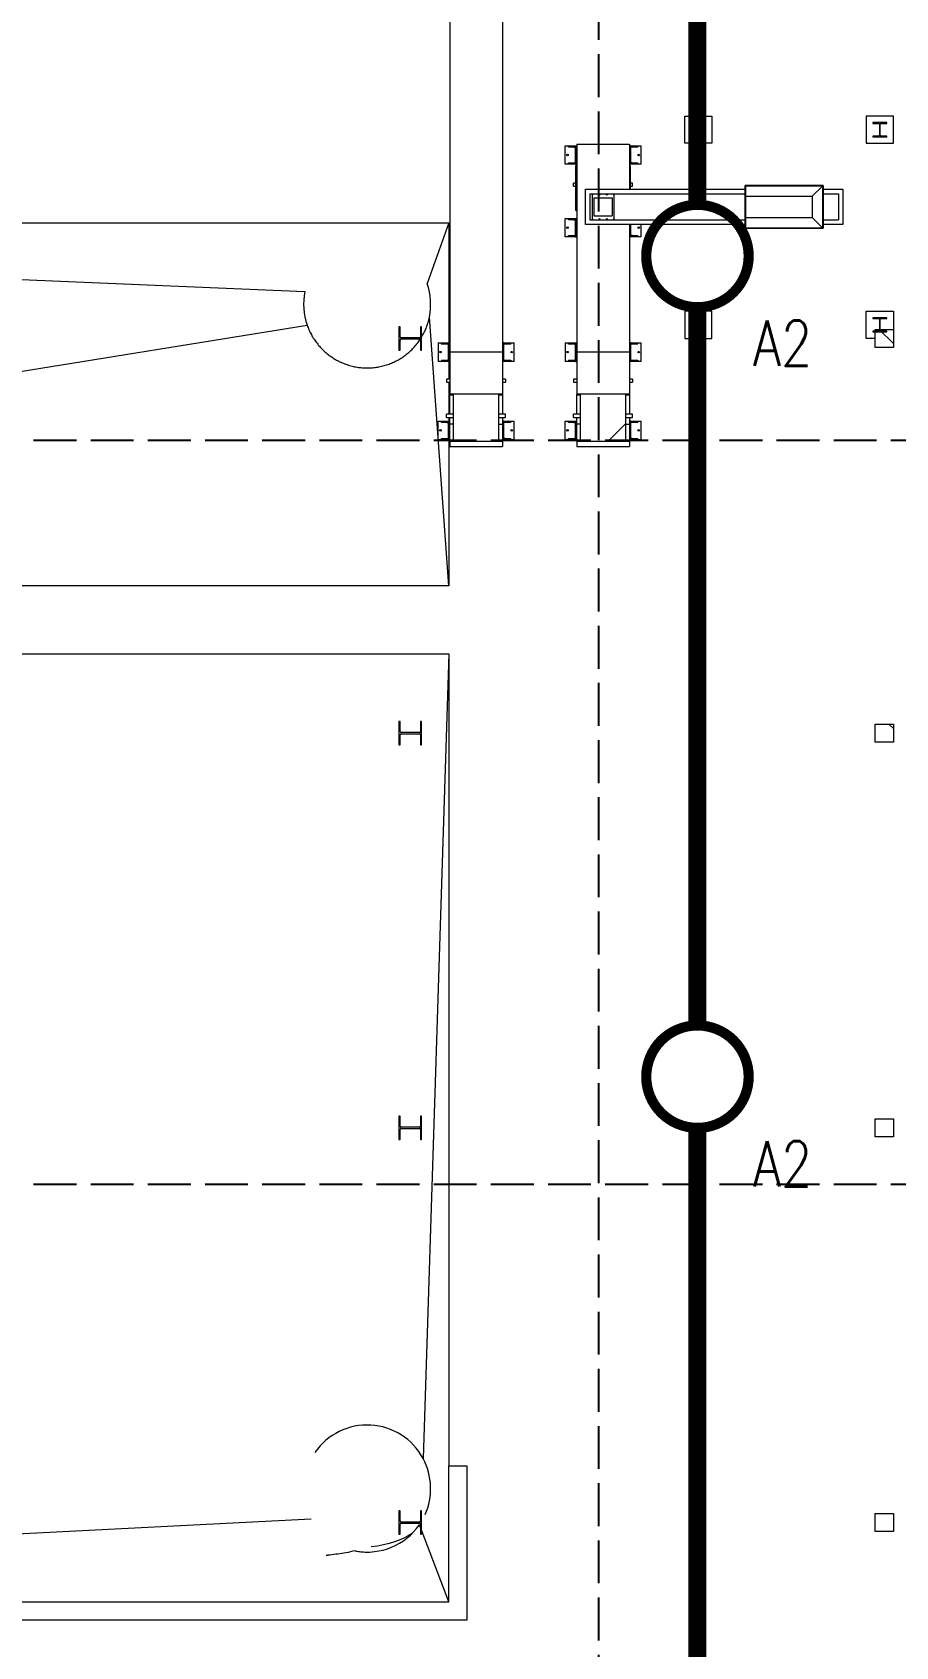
# Model space of a CAD drawing. Header units: millimetres. Extents: x 91119 to 433967, y 16708 to 144224.
# Drawn here: x 324011 to 333527, y 82001 to 99793 of the extents above; entities that cross this region are included whole.
import ezdxf

# ---------------------------------------------------------------- set-up
doc = ezdxf.new("R2010")
doc.units = ezdxf.units.MM
doc.header["$LTSCALE"] = 100
doc.linetypes.add('121217 IES and EMR$0$XKITLINE03', pattern=[6.299213, 4.724409, -1.574803])
doc.linetypes.add('DASHED', pattern=[19.05, 12.7, -6.35])
for name, color, linetype in [('121217 IES and EMR$0$grid', 8, 'Continuous'), ('121217 IES and EMR$0$Xref', 8, 'Continuous'), ('Lighting', 5, 'Continuous')]:
    doc.layers.add(name, color=color, linetype=linetype)
doc.styles.add('ROMANS', font='romans.shx', dxfattribs={"width": 0.8, "height": 2.5})

msp = doc.modelspace()

# ---------------------------------------------------------------- linework, layer by layer
at = {"layer": '121217 IES and EMR$0$grid', "linetype": '121217 IES and EMR$0$XKITLINE03'}
for p, q in [((330252, 138606), (330252, 24226)), ((409538, 95294), (255652, 95294)), ((409538, 87094), (255652, 87094))]:
    msp.add_line(p, q, dxfattribs=at)
at = {"layer": '121217 IES and EMR$0$Xref', "linetype": 'Continuous', "lineweight": 20}
for p, q in [((328612, 102060), (328612, 96272)), ((329192, 101175), (329192, 96272)), ((331202, 98869), (331502, 98869)), ((331202, 98569), (331202, 98869)), ((331276, 98797), (331276, 98788)), ((331429, 98797), (331276, 98797)), ((331276, 98788), (331342, 98788)), ((331349, 98780), (331349, 98657)), ((331356, 98657), (331356, 98780)), ((331363, 98788), (331429, 98788)), ((331429, 98788), (331429, 98797)), ((331502, 98869), (331502, 98569)), ((333202, 98869), (333202, 98569)), ((333502, 98869), (333202, 98869)), ((333276, 98797), (333276, 98788)), ((333429, 98797), (333276, 98797)), ((333276, 98788), (333342, 98788)), ((333349, 98780), (333349, 98657)), ((333356, 98657), (333356, 98780)), ((333363, 98788), (333429, 98788)), ((333429, 98788), (333429, 98797)), ((333502, 98569), (333502, 98869)), ((331502, 98569), (331202, 98569)), ((331276, 98649), (331276, 98640)), ((331342, 98649), (331276, 98649)), ((331276, 98640), (331429, 98640)), ((331429, 98649), (331363, 98649)), ((331429, 98640), (331429, 98649)), ((333202, 98569), (333502, 98569)), ((333276, 98649), (333276, 98640)), ((333342, 98649), (333276, 98649)), ((333276, 98640), (333429, 98640)), ((333429, 98649), (333363, 98649)), ((333429, 98640), (333429, 98649)), ((329884, 98542), (329987, 98542)), ((329884, 98338), (329884, 98542)), ((329921, 98537), (329981, 98537)), ((329921, 98527), (329921, 98537)), ((329981, 98527), (329921, 98527)), ((329981, 98537), (329997, 98537)), ((329981, 98527), (329981, 98537)), ((329981, 98527), (329997, 98527)), ((329987, 98542), (329997, 98542)), ((329997, 98542), (330006, 98542)), ((329997, 98542), (329997, 98529)), ((329997, 98351), (329997, 98529)), ((330006, 98529), (330006, 98542)), ((330006, 98351), (330006, 98529)), ((330012, 98560), (330592, 98560)), ((330012, 98560), (330012, 96272)), ((330592, 98560), (330592, 98063)), ((330608, 98542), (330599, 98542)), ((330599, 98542), (330599, 98529)), ((330599, 98529), (330599, 98351)), ((330608, 98542), (330618, 98542)), ((330608, 98529), (330608, 98542)), ((330624, 98537), (330608, 98537)), ((330608, 98351), (330608, 98529)), ((330624, 98527), (330608, 98527)), ((330618, 98542), (330721, 98542)), ((330624, 98537), (330684, 98537)), ((330624, 98527), (330624, 98537)), ((330684, 98527), (330624, 98527)), ((330684, 98527), (330684, 98537)), ((330721, 98338), (330721, 98542)), ((329987, 98338), (329884, 98338)), ((329921, 98353), (329981, 98353)), ((329921, 98343), (329921, 98353)), ((329981, 98343), (329921, 98343)), ((329981, 98353), (329997, 98353)), ((329981, 98343), (329981, 98353)), ((329981, 98343), (329997, 98343)), ((329997, 98338), (329987, 98338)), ((329997, 98351), (329997, 98338)), ((329997, 98338), (330006, 98338)), ((330002, 98326), (330012, 98326)), ((330002, 98313), (330002, 98326)), ((330002, 97830), (330002, 98313)), ((330006, 98338), (330006, 98351)), ((330602, 98326), (330592, 98326)), ((330599, 98351), (330599, 98338)), ((330608, 98338), (330599, 98338)), ((330602, 98326), (330602, 98313)), ((330602, 98313), (330602, 98063)), ((330624, 98353), (330608, 98353)), ((330608, 98338), (330608, 98351)), ((330624, 98343), (330608, 98343)), ((330618, 98338), (330608, 98338)), ((330721, 98338), (330618, 98338)), ((330624, 98353), (330684, 98353)), ((330624, 98343), (330624, 98353)), ((330684, 98343), (330624, 98343)), ((330684, 98343), (330684, 98353)), ((329977, 98095), (329977, 98131)), ((330002, 98131), (329977, 98131)), ((329977, 98095), (330002, 98095)), ((330108, 98063), (331868, 98063)), ((330108, 97675), (330108, 98063)), ((330627, 98131), (330602, 98131)), ((330602, 98095), (330627, 98095)), ((330627, 98095), (330627, 98131)), ((331868, 97633), (331868, 98105)), ((332728, 98105), (331868, 98105)), ((332722, 98098), (331874, 98098)), ((331874, 97639), (331874, 98098)), ((332722, 98098), (332606, 97988)), ((332722, 98098), (332722, 97639)), ((332728, 98105), (332728, 97633)), ((332728, 98063), (332946, 98063)), ((332946, 98063), (332946, 97675)), ((330158, 98013), (331868, 98013)), ((330158, 98013), (330158, 97725)), ((330183, 98013), (330183, 97725)), ((330201, 97969), (330404, 97969)), ((330201, 97969), (330201, 97769)), ((330404, 97969), (330404, 97769)), ((330421, 98013), (330421, 97725)), ((331874, 97988), (332606, 97988)), ((332606, 97988), (332606, 97750)), ((332728, 98013), (332896, 98013)), ((332896, 98013), (332896, 97725)), ((319328, 97694), (328602, 97694)), ((328602, 97694), (328364, 97023)), ((328602, 97694), (328602, 96370)), ((329884, 97741), (329987, 97741)), ((329884, 97538), (329884, 97741)), ((329921, 97737), (329981, 97737)), ((329921, 97727), (329921, 97737)), ((329981, 97727), (329921, 97727)), ((329981, 97737), (329997, 97737)), ((329981, 97727), (329981, 97737)), ((329981, 97727), (329997, 97727)), ((329987, 97741), (329997, 97741)), ((329997, 97741), (330006, 97741)), ((329997, 97741), (329997, 97729)), ((329997, 97551), (329997, 97729)), ((330002, 97830), (330012, 97830)), ((330006, 97729), (330006, 97741)), ((330006, 97551), (330006, 97729)), ((330158, 97725), (331868, 97725)), ((330201, 97769), (330404, 97769)), ((331874, 97750), (332606, 97750)), ((332606, 97750), (332722, 97639)), ((332728, 97725), (332896, 97725)), ((329987, 97538), (329884, 97538)), ((329921, 97553), (329981, 97553)), ((329921, 97543), (329921, 97553)), ((329981, 97543), (329921, 97543)), ((329981, 97553), (329997, 97553)), ((329981, 97543), (329981, 97553)), ((329981, 97543), (329997, 97543)), ((329997, 97538), (329987, 97538)), ((329997, 97551), (329997, 97538)), ((329997, 97538), (330006, 97538)), ((330006, 97538), (330006, 97551)), ((331868, 97675), (330108, 97675)), ((330592, 97675), (330592, 96272)), ((330599, 97675), (330599, 97551)), ((330599, 97551), (330599, 97538)), ((330608, 97538), (330599, 97538)), ((330608, 97551), (330608, 97675)), ((330624, 97553), (330608, 97553)), ((330608, 97538), (330608, 97551)), ((330624, 97543), (330608, 97543)), ((330618, 97538), (330608, 97538)), ((330721, 97538), (330618, 97538)), ((330624, 97553), (330684, 97553)), ((330624, 97543), (330624, 97553)), ((330684, 97543), (330624, 97543)), ((330684, 97543), (330684, 97553)), ((330721, 97538), (330721, 97675)), ((331868, 97633), (332728, 97633)), ((331874, 97639), (332722, 97639)), ((332946, 97675), (332728, 97675)), ((318243, 97309), (327017, 96935)), ((328602, 93694), (328388, 96652)), ((331502, 96719), (331202, 96719)), ((331202, 96719), (331202, 96419)), ((331276, 96647), (331276, 96638)), ((331429, 96647), (331276, 96647)), ((331276, 96638), (331342, 96638)), ((331349, 96630), (331349, 96507)), ((331356, 96507), (331356, 96630)), ((331363, 96638), (331429, 96638)), ((331429, 96638), (331429, 96647)), ((331502, 96419), (331502, 96719)), ((333202, 96719), (333502, 96719)), ((333202, 96419), (333202, 96719)), ((333276, 96647), (333276, 96638)), ((333429, 96647), (333276, 96647)), ((333276, 96638), (333342, 96638)), ((333349, 96630), (333349, 96507)), ((333356, 96507), (333356, 96630)), ((333363, 96638), (333429, 96638)), ((333429, 96638), (333429, 96647)), ((333502, 96719), (333502, 96519)), ((312502, 94225), (327041, 96564)), ((331276, 96499), (331276, 96490)), ((331342, 96499), (331276, 96499)), ((331276, 96490), (331429, 96490)), ((331429, 96499), (331363, 96499)), ((331429, 96490), (331429, 96499)), ((333276, 96499), (333276, 96490)), ((333342, 96499), (333276, 96499)), ((333276, 96490), (333429, 96490)), ((333429, 96499), (333363, 96499)), ((333429, 96490), (333429, 96499)), ((328484, 96370), (328484, 96166)), ((328484, 96370), (328587, 96370)), ((328521, 96365), (328581, 96365)), ((328521, 96355), (328521, 96365)), ((328581, 96355), (328521, 96355)), ((328581, 96365), (328597, 96365)), ((328581, 96355), (328581, 96365)), ((328597, 96355), (328581, 96355)), ((328587, 96370), (328597, 96370)), ((328597, 96370), (328606, 96370)), ((328597, 96370), (328597, 96357)), ((328597, 96179), (328597, 96357)), ((328606, 96357), (328606, 96370)), ((328606, 96179), (328606, 96357)), ((328612, 96272), (329192, 96272)), ((328612, 96272), (328612, 95804)), ((329192, 96272), (329192, 95804)), ((329208, 96370), (329199, 96370)), ((329199, 96370), (329199, 96357)), ((329199, 96357), (329199, 96179)), ((329208, 96370), (329218, 96370)), ((329208, 96357), (329208, 96370)), ((329208, 96365), (329224, 96365)), ((329208, 96179), (329208, 96357)), ((329224, 96355), (329208, 96355)), ((329218, 96370), (329321, 96370)), ((329224, 96365), (329284, 96365)), ((329224, 96355), (329224, 96365)), ((329284, 96355), (329224, 96355)), ((329284, 96355), (329284, 96365)), ((329321, 96166), (329321, 96370)), ((329884, 96370), (329884, 96166)), ((329884, 96370), (329987, 96370)), ((329921, 96365), (329981, 96365)), ((329921, 96355), (329921, 96365)), ((329981, 96355), (329921, 96355)), ((329981, 96365), (329997, 96365)), ((329981, 96355), (329981, 96365)), ((329997, 96355), (329981, 96355)), ((329987, 96370), (329997, 96370)), ((329997, 96370), (330006, 96370)), ((329997, 96370), (329997, 96357)), ((329997, 96179), (329997, 96357)), ((330006, 96357), (330006, 96370)), ((330006, 96179), (330006, 96357)), ((330012, 96272), (330592, 96272)), ((330012, 96272), (330012, 95804)), ((330592, 96272), (330592, 95804)), ((330608, 96370), (330599, 96370)), ((330599, 96370), (330599, 96357)), ((330599, 96357), (330599, 96179)), ((330608, 96370), (330618, 96370)), ((330608, 96357), (330608, 96370)), ((330608, 96365), (330624, 96365)), ((330608, 96179), (330608, 96357)), ((330624, 96355), (330608, 96355)), ((330618, 96370), (330721, 96370)), ((330624, 96365), (330684, 96365)), ((330624, 96355), (330624, 96365)), ((330684, 96355), (330624, 96355)), ((330684, 96355), (330684, 96365)), ((330721, 96166), (330721, 96370)), ((331202, 96419), (331502, 96419)), ((333302, 96419), (333202, 96419)), ((328587, 96166), (328484, 96166)), ((328521, 96181), (328521, 96171)), ((328521, 96181), (328581, 96181)), ((328581, 96171), (328521, 96171)), ((328581, 96181), (328597, 96181)), ((328581, 96171), (328581, 96181)), ((328597, 96171), (328581, 96171)), ((328597, 96166), (328587, 96166)), ((328597, 96179), (328597, 96166)), ((328597, 96166), (328606, 96166)), ((328602, 96166), (328602, 95970)), ((328606, 96166), (328606, 96179)), ((329199, 96179), (329199, 96166)), ((329208, 96166), (329199, 96166)), ((329208, 96181), (329224, 96181)), ((329208, 96166), (329208, 96179)), ((329224, 96171), (329208, 96171)), ((329218, 96166), (329208, 96166)), ((329321, 96166), (329218, 96166)), ((329224, 96181), (329284, 96181)), ((329224, 96171), (329224, 96181)), ((329284, 96171), (329224, 96171)), ((329284, 96181), (329284, 96171)), ((329987, 96166), (329884, 96166)), ((329921, 96181), (329921, 96171)), ((329921, 96181), (329981, 96181)), ((329981, 96171), (329921, 96171)), ((329981, 96181), (329997, 96181)), ((329981, 96171), (329981, 96181)), ((329997, 96171), (329981, 96171)), ((329997, 96166), (329987, 96166)), ((329997, 96179), (329997, 96166)), ((329997, 96166), (330006, 96166)), ((330006, 96166), (330006, 96179)), ((330599, 96179), (330599, 96166)), ((330608, 96166), (330599, 96166)), ((330608, 96181), (330624, 96181)), ((330608, 96166), (330608, 96179)), ((330624, 96171), (330608, 96171)), ((330618, 96166), (330608, 96166)), ((330721, 96166), (330618, 96166)), ((330624, 96181), (330684, 96181)), ((330624, 96171), (330624, 96181)), ((330684, 96171), (330624, 96171)), ((330684, 96181), (330684, 96171)), ((328577, 95970), (328577, 95935)), ((328612, 95970), (328577, 95970)), ((328577, 95935), (328612, 95935)), ((328602, 95935), (328602, 95584)), ((329227, 95970), (329192, 95970)), ((329192, 95935), (329227, 95935)), ((329227, 95970), (329227, 95935)), ((329977, 95970), (329977, 95935)), ((330012, 95970), (329977, 95970)), ((329977, 95935), (330012, 95935)), ((330627, 95970), (330592, 95970)), ((330592, 95935), (330627, 95935)), ((330627, 95970), (330627, 95935)), ((328612, 95799), (328612, 95804)), ((329192, 95804), (328612, 95804)), ((328612, 95584), (328612, 95799)), ((328612, 95799), (328650, 95799)), ((328650, 95799), (328650, 95292)), ((329154, 95799), (329192, 95799)), ((329154, 95292), (329154, 95799)), ((329192, 95799), (329192, 95804)), ((329192, 95799), (329192, 95584)), ((330012, 95799), (330012, 95804)), ((330592, 95804), (330012, 95804)), ((330012, 95584), (330012, 95799)), ((330012, 95799), (330050, 95799)), ((330050, 95799), (330050, 95292)), ((330554, 95799), (330592, 95799)), ((330554, 95292), (330554, 95799)), ((330592, 95799), (330592, 95804)), ((330592, 95799), (330592, 95584)), ((328577, 95549), (328577, 95584)), ((328650, 95584), (328577, 95584)), ((328577, 95549), (328650, 95549)), ((328602, 95549), (328602, 95506)), ((328612, 95473), (328612, 95549)), ((329227, 95584), (329154, 95584)), ((329154, 95549), (329227, 95549)), ((329192, 95549), (329192, 95473)), ((329227, 95549), (329227, 95584)), ((329977, 95549), (329977, 95584)), ((330050, 95584), (329977, 95584)), ((329977, 95549), (330050, 95549)), ((330012, 95473), (330012, 95549)), ((330627, 95584), (330554, 95584)), ((330554, 95549), (330627, 95549)), ((330592, 95549), (330592, 95473)), ((330627, 95549), (330627, 95584)), ((328484, 95506), (328587, 95506)), ((328484, 95303), (328484, 95506)), ((328521, 95501), (328581, 95501)), ((328521, 95492), (328521, 95501)), ((328581, 95492), (328521, 95492)), ((328581, 95501), (328597, 95501)), ((328581, 95492), (328581, 95501)), ((328581, 95492), (328597, 95492)), ((328587, 95506), (328597, 95506)), ((328597, 95506), (328606, 95506)), ((328597, 95506), (328597, 95493)), ((328597, 95316), (328597, 95493)), ((328606, 95493), (328606, 95506)), ((328606, 95316), (328606, 95493)), ((328650, 95473), (328612, 95473)), ((328612, 95292), (328612, 95473)), ((329154, 95473), (329192, 95473)), ((329192, 95473), (329192, 95292)), ((329208, 95506), (329199, 95506)), ((329199, 95506), (329199, 95493)), ((329199, 95493), (329199, 95316)), ((329208, 95506), (329218, 95506)), ((329208, 95493), (329208, 95506)), ((329224, 95501), (329208, 95501)), ((329208, 95316), (329208, 95493)), ((329224, 95492), (329208, 95492)), ((329218, 95506), (329321, 95506)), ((329224, 95501), (329284, 95501)), ((329224, 95492), (329224, 95501)), ((329284, 95492), (329224, 95492)), ((329284, 95492), (329284, 95501)), ((329321, 95303), (329321, 95506)), ((329884, 95506), (329987, 95506)), ((329884, 95303), (329884, 95506)), ((329921, 95501), (329981, 95501)), ((329921, 95492), (329921, 95501)), ((329981, 95492), (329921, 95492)), ((329981, 95501), (329997, 95501)), ((329981, 95492), (329981, 95501)), ((329981, 95492), (329997, 95492)), ((329987, 95506), (329997, 95506)), ((329997, 95506), (330006, 95506)), ((329997, 95506), (329997, 95493)), ((329997, 95316), (329997, 95493)), ((330006, 95493), (330006, 95506)), ((330006, 95316), (330006, 95493)), ((330050, 95473), (330012, 95473)), ((330012, 95292), (330012, 95473)), ((330554, 95473), (330592, 95473)), ((330592, 95473), (330592, 95292)), ((330608, 95506), (330599, 95506)), ((330599, 95506), (330599, 95493)), ((330599, 95493), (330599, 95316)), ((330608, 95506), (330618, 95506)), ((330608, 95493), (330608, 95506)), ((330624, 95501), (330608, 95501)), ((330608, 95316), (330608, 95493)), ((330624, 95492), (330608, 95492)), ((330618, 95506), (330721, 95506)), ((330624, 95501), (330684, 95501)), ((330624, 95492), (330624, 95501)), ((330684, 95492), (330624, 95492)), ((330684, 95492), (330684, 95501)), ((330721, 95303), (330721, 95506)), ((328587, 95303), (328484, 95303)), ((328521, 95317), (328581, 95317)), ((328521, 95308), (328521, 95317)), ((328581, 95308), (328521, 95308)), ((328581, 95317), (328597, 95317)), ((328581, 95308), (328581, 95317)), ((328581, 95308), (328597, 95308)), ((328597, 95303), (328587, 95303)), ((328597, 95316), (328597, 95303)), ((328597, 95303), (328606, 95303)), ((328602, 95303), (328602, 93694)), ((328606, 95303), (328606, 95316)), ((328650, 95292), (328612, 95292)), ((328612, 95287), (328612, 95292)), ((328612, 95287), (328612, 95227)), ((328612, 95287), (329192, 95287)), ((328612, 95227), (329192, 95227)), ((329192, 95292), (329154, 95292)), ((329192, 95287), (329192, 95292)), ((329192, 95287), (329192, 95227)), ((329199, 95316), (329199, 95303)), ((329208, 95303), (329199, 95303)), ((329224, 95317), (329208, 95317)), ((329208, 95303), (329208, 95316)), ((329224, 95308), (329208, 95308)), ((329218, 95303), (329208, 95303)), ((329321, 95303), (329218, 95303)), ((329224, 95317), (329284, 95317)), ((329224, 95308), (329224, 95317)), ((329284, 95308), (329224, 95308)), ((329284, 95308), (329284, 95317)), ((329987, 95303), (329884, 95303)), ((329921, 95317), (329981, 95317)), ((329921, 95308), (329921, 95317)), ((329981, 95308), (329921, 95308)), ((329981, 95317), (329997, 95317)), ((329981, 95308), (329981, 95317)), ((329981, 95308), (329997, 95308)), ((329997, 95303), (329987, 95303)), ((329997, 95316), (329997, 95303)), ((329997, 95303), (330006, 95303)), ((330006, 95303), (330006, 95316)), ((330050, 95292), (330012, 95292)), ((330012, 95287), (330012, 95292)), ((330012, 95287), (330012, 95227)), ((330012, 95287), (330592, 95287)), ((330012, 95227), (330592, 95227)), ((330592, 95292), (330554, 95292)), ((330592, 95287), (330592, 95292)), ((330592, 95287), (330592, 95227)), ((330599, 95316), (330599, 95303)), ((330608, 95303), (330599, 95303)), ((330624, 95317), (330608, 95317)), ((330608, 95303), (330608, 95316)), ((330624, 95308), (330608, 95308)), ((330618, 95303), (330608, 95303)), ((330721, 95303), (330618, 95303)), ((330624, 95317), (330684, 95317)), ((330624, 95308), (330624, 95317)), ((330684, 95308), (330624, 95308)), ((330684, 95308), (330684, 95317)), ((328602, 93694), (321113, 93694)), ((321401, 92944), (328602, 92944)), ((328602, 92944), (328319, 84076)), ((328602, 92944), (328602, 83994)), ((328602, 83994), (328802, 83994)), ((328602, 82494), (328602, 83994)), ((328802, 83994), (328802, 82294)), ((312502, 82663), (327086, 83412)), ((328602, 82494), (328278, 83345)), ((312502, 82494), (328602, 82494)), ((328802, 82294), (312502, 82294))]:
    msp.add_line(p, q, dxfattribs=at)
at = {"layer": '121217 IES and EMR$0$Xref', "linetype": 'Continuous', "lineweight": 0}
for p, q in [((332712, 97639), (332705, 97633)), ((332728, 97656), (332722, 97649)), ((333345, 96519), (333502, 96362)), ((330554, 95482), (330360, 95287)), ((333453, 92169), (333502, 92119))]:
    msp.add_line(p, q, dxfattribs=at)
at = {"layer": '121217 IES and EMR$0$Xref', "linetype": 'Continuous', "lineweight": 15}
for p, q in [((328053, 96548), (328053, 96290)), ((328065, 96548), (328053, 96548)), ((328065, 96437), (328065, 96548)), ((328290, 96548), (328290, 96437)), ((328302, 96548), (328290, 96548)), ((328302, 96290), (328302, 96548)), ((333302, 96519), (333502, 96519)), ((333302, 96319), (333302, 96519)), ((333502, 96519), (333502, 96319)), ((328053, 96290), (328065, 96290)), ((328065, 96290), (328065, 96400)), ((328278, 96425), (328077, 96425)), ((328077, 96413), (328278, 96413)), ((328290, 96400), (328290, 96290)), ((328290, 96290), (328302, 96290)), ((333502, 96319), (333302, 96319)), ((328053, 92198), (328053, 91940)), ((328065, 92198), (328053, 92198)), ((328065, 92087), (328065, 92198)), ((328290, 92198), (328290, 92087)), ((328302, 92198), (328290, 92198)), ((328302, 91940), (328302, 92198)), ((333302, 91969), (333302, 92169)), ((333302, 92169), (333502, 92169)), ((333502, 92169), (333502, 91969)), ((328065, 91940), (328065, 92050)), ((328278, 92075), (328077, 92075)), ((328077, 92063), (328278, 92063)), ((328290, 92050), (328290, 91940)), ((328053, 91940), (328065, 91940)), ((328290, 91940), (328302, 91940)), ((333502, 91969), (333302, 91969)), ((328053, 87848), (328053, 87590)), ((328065, 87848), (328053, 87848)), ((328065, 87737), (328065, 87848)), ((328278, 87725), (328077, 87725)), ((328077, 87713), (328278, 87713)), ((328290, 87848), (328290, 87737)), ((328302, 87848), (328290, 87848)), ((328302, 87590), (328302, 87848)), ((333302, 87619), (333302, 87819)), ((333302, 87819), (333502, 87819)), ((333502, 87819), (333502, 87619)), ((328053, 87590), (328065, 87590)), ((328065, 87590), (328065, 87700)), ((328290, 87700), (328290, 87590)), ((328290, 87590), (328302, 87590)), ((333502, 87619), (333302, 87619)), ((328053, 83498), (328053, 83240)), ((328065, 83498), (328053, 83498)), ((328065, 83387), (328065, 83498)), ((328290, 83498), (328290, 83387)), ((328302, 83498), (328290, 83498)), ((328302, 83240), (328302, 83498)), ((333302, 83269), (333302, 83469)), ((333302, 83469), (333502, 83469)), ((333502, 83469), (333502, 83269)), ((328065, 83240), (328065, 83350)), ((328278, 83375), (328077, 83375)), ((328077, 83363), (328278, 83363)), ((328290, 83350), (328290, 83240)), ((333502, 83269), (333302, 83269)), ((328053, 83240), (328065, 83240)), ((328290, 83240), (328302, 83240))]:
    msp.add_line(p, q, dxfattribs=at)
at = {"layer": '121217 IES and EMR$0$Xref', "linetype": 'Continuous', "lineweight": 20}
for centre, radius in [((329910, 98440), 8.5), ((330695, 98440), 8.5), ((330263, 98004), 6), ((330343, 98004), 6), ((330263, 97734), 6), ((330343, 97734), 6), ((329910, 97640), 8.5), ((330695, 97640), 8.5), ((328510, 96268), 8.5), ((329295, 96268), 8.5), ((329910, 96268), 8.5), ((330695, 96268), 8.5), ((328510, 95405), 8.5), ((329295, 95405), 8.5), ((329910, 95405), 8.5), ((330695, 95405), 8.5)]:
    msp.add_circle(centre, radius, dxfattribs=at)
for centre, radius, start, end in [((331342, 98780), 7.6, 0, 90), ((331363, 98780), 7.6, 90, 180), ((333342, 98780), 7.6, 0, 90), ((333363, 98780), 7.6, 90, 180), ((331342, 98657), 7.6, 270, 0), ((331363, 98657), 7.6, 180, 270), ((333342, 98657), 7.6, 270, 0), ((333363, 98657), 7.6, 180, 270), ((330183, 98004), 5.8, 277.9281, 82.0719), ((330423, 98004), 6, 101.537, 180), ((330423, 98004), 6, 180, 258.463), ((330183, 97734), 6, 277.6623, 82.3377), ((330423, 97734), 6, 101.537, 180), ((330423, 97734), 6, 180, 258.463), ((327702, 96794), 700, 348.3497, 19.1189), ((327702, 96794), 700, 168.3497, 199.1189), ((331342, 96630), 7.6, 0, 90), ((331363, 96630), 7.6, 90, 180), ((333342, 96630), 7.6, 0, 90), ((333363, 96630), 7.6, 90, 180), ((331342, 96507), 7.6, 270, 0), ((331363, 96507), 7.6, 180, 270), ((333342, 96507), 7.6, 270, 0), ((333363, 96507), 7.6, 180, 270), ((327702, 83744), 700, 28.3096, 145.2945), ((327702, 83744), 700, 335.7501, 28.3096), ((327702, 83744), 700, 260.0318, 325.2945), ((327702, 83744), 700, 259.2061, 274.1341)]:
    msp.add_arc(centre, radius, start, end, dxfattribs=at)
at = {"layer": '121217 IES and EMR$0$Xref', "linetype": 'Continuous', "lineweight": 15}
for centre, start, end in [((328077, 96437), 180, 270), ((328278, 96437), 270, 0), ((328077, 96400), 90, 180), ((328278, 96400), 0, 90), ((328077, 92087), 180, 270), ((328077, 92050), 90, 180), ((328278, 92087), 270, 0), ((328278, 92050), 0, 90), ((328077, 87737), 180, 270), ((328077, 87700), 90, 180), ((328278, 87737), 270, 0), ((328278, 87700), 0, 90), ((328077, 83387), 180, 270), ((328077, 83350), 90, 180), ((328278, 83387), 270, 0), ((328278, 83350), 0, 90)]:
    msp.add_arc(centre, 12.7, start, end, dxfattribs=at)
at = {"layer": '121217 IES and EMR$0$Xref', "linetype": 'Continuous', "lineweight": 20}
for points, knots in [([(327041, 96564), (327047, 96546), (327054, 96529), (327070, 96494), (327078, 96477), (327096, 96444), (327106, 96427), (327127, 96395), (327138, 96380), (327161, 96350), (327173, 96335), (327199, 96307), (327212, 96294), (327240, 96268), (327254, 96256), (327284, 96232), (327300, 96221), (327331, 96200), (327347, 96190), (327381, 96172), (327398, 96163), (327432, 96148), (327450, 96141), (327486, 96128), (327504, 96122), (327541, 96112), (327559, 96108), (327597, 96101), (327615, 96099), (327653, 96095), (327672, 96094), (327710, 96093), (327729, 96094), (327767, 96096), (327786, 96098), (327823, 96104), (327842, 96108), (327879, 96116), (327897, 96121), (327934, 96133), (327952, 96139), (327987, 96154), (328004, 96162), (328038, 96179), (328054, 96188), (328087, 96208), (328102, 96219), (328133, 96241), (328148, 96253), (328176, 96278), (328190, 96291), (328217, 96318), (328229, 96333), (328254, 96362), (328265, 96377), (328287, 96408), (328297, 96424), (328316, 96457), (328325, 96474), (328342, 96508), (328349, 96525), (328363, 96561), (328369, 96579), (328380, 96615), (328384, 96634), (328388, 96652)], [0, 0, 0, 0, 0.03125, 0.03125, 0.0625, 0.0625, 0.09375, 0.09375, 0.125, 0.125, 0.15625, 0.15625, 0.1875, 0.1875, 0.21875, 0.21875, 0.25, 0.25, 0.28125, 0.28125, 0.3125, 0.3125, 0.34375, 0.34375, 0.375, 0.375, 0.40625, 0.40625, 0.4375, 0.4375, 0.46875, 0.46875, 0.5, 0.5, 0.53125, 0.53125, 0.5625, 0.5625, 0.59375, 0.59375, 0.625, 0.625, 0.65625, 0.65625, 0.6875, 0.6875, 0.71875, 0.71875, 0.75, 0.75, 0.78125, 0.78125, 0.8125, 0.8125, 0.84375, 0.84375, 0.875, 0.875, 0.90625, 0.90625, 0.9375, 0.9375, 0.96875, 0.96875, 1, 1, 1, 1]), ([(327572, 83059), (327533, 83050), (327447, 83029), (327340, 83017), (327271, 83009), (327258, 83007), (327253, 83007), (327251, 83007), (327251, 83007), (327250, 83007), (327250, 83007), (327250, 83007), (327250, 83007), (327250, 83007)], [0, 0, 0, 0, 0.1307507, 0.3430058, 0.3748928, 0.3846203, 0.3903025, 0.3916584, 0.3919779, 0.3920238, 0.3920587, 0.3920733, 0.392085, 0.392085, 0.392085, 0.392085])]:
    msp.add_open_spline(points, degree=3, knots=knots, dxfattribs=at)
msp.add_open_spline([(328199, 83250), (328087, 83174), (327936, 83124), (327748, 83100)], degree=3, dxfattribs=at)
at = {"layer": 'Lighting', "color": 1, "linetype": 'DASHED', "const_width": 200}
for points in [[(331342, 97892), (331342, 105807)], [(331342, 88847), (331342, 96763)], [(331342, 79803), (331342, 87718)]]:
    msp.add_lwpolyline(points, dxfattribs=at)
at = {"layer": 'Lighting', "const_width": 112}
for points in [[(330778, 97327, 1), (331907, 97327, 1)], [(330778, 88283, 1), (331907, 88283, 1)]]:
    msp.add_lwpolyline(points, format="xyb", close=True, dxfattribs=at)

# ---------------------------------------------------------------- texts
at = {"layer": 'Lighting', "color": 0, "char_height": 500, "width": 7884.62, "attachment_point": 1, "style": 'ROMANS'}
for insert in [(331955, 96616), (331955, 87571)]:
    msp.add_mtext('A2', dxfattribs=dict(at, insert=insert))

doc.saveas('drawing.dxf')
